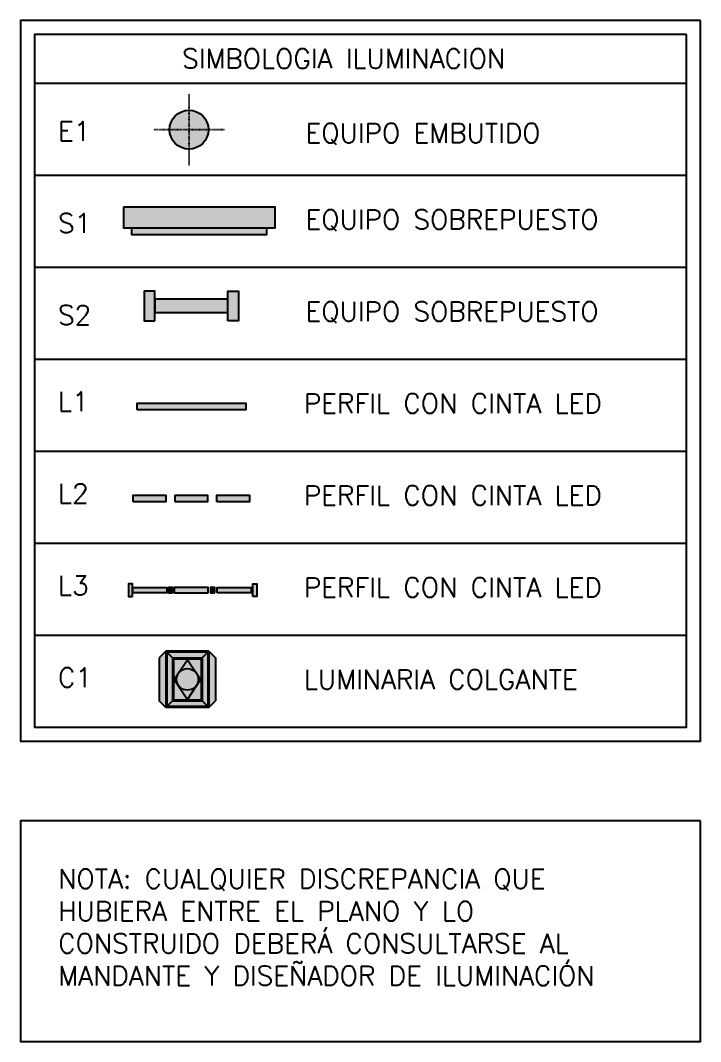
# Model space of a CAD drawing. Header units: millimetres. Extents: x -51650 to -4299, y 104 to 53299.
# Drawn here: x -51650 to -37167, y 9131 to 30867 of the extents above; entities that cross this region are included whole.
import ezdxf

# ---------------------------------------------------------------- set-up
doc = ezdxf.new("R2010")
doc.units = ezdxf.units.MM
doc.header["$LTSCALE"] = 0.3
doc.linetypes.add('ACAD_ISO03W100', pattern=[30, 12, -18])
for name, color, linetype in [('I-EQUIPOS', 150, 'Continuous'), ('I-LINEAS', 8, 'ACAD_ISO03W100'), ('I-TEXT', 4, 'Continuous'), ('Muros', 4, 'Continuous')]:
    doc.layers.add(name, color=color, linetype=linetype)
doc.styles.add('Romans', font='romans.shx')

# ---------------------------------------------------------------- blocks, each defined once
blk = doc.blocks.new('C1')
at = {"layer": 'I-EQUIPOS'}
h = blk.add_hatch(color=254, dxfattribs=at)
h.dxf.hatch_style = 1
h.paths.add_polyline_path([(-8713.4, 2023.9), (-8726, 2011.3), (-8726, 1930.3), (-8713.4, 1917.7), (-8632.4, 1917.7), (-8632.4, 2023.9)])
h.paths.add_polyline_path([(-8619.8, 2011.3), (-8632.4, 2023.9), (-8632.4, 1917.7), (-8619.8, 1930.3)])
for p, q in [((-8713.4, 2023.9), (-8726, 2011.3)), ((-8726, 2011.3), (-8726, 1930.3)), ((-8713.4, 2023.9), (-8713.4, 1917.7)), ((-8632.4, 2023.9), (-8713.4, 2023.9)), ((-8711.6, 2022.1), (-8711.6, 1919.5)), ((-8634.2, 2022.1), (-8711.6, 2022.1)), ((-8700.8, 2011.3), (-8711.6, 2022.1)), ((-8700.8, 2011.3), (-8645, 2011.3)), ((-8700.8, 2010.4), (-8700.8, 1929.4)), ((-8699, 2009.5), (-8646.8, 2009.5)), ((-8699, 2008.6), (-8699, 1931.2)), ((-8646.8, 2008.6), (-8646.8, 1931.2)), ((-8634.2, 2022.1), (-8645, 2011.3)), ((-8645, 2010.4), (-8645, 1929.4)), ((-8634.2, 2022.1), (-8634.2, 1919.5)), ((-8632.4, 2023.9), (-8632.4, 1917.7)), ((-8632.4, 2023.9), (-8619.8, 2011.3)), ((-8619.8, 2011.3), (-8619.8, 1930.3)), ((-8713.4, 1917.7), (-8726, 1930.3)), ((-8700.8, 1930.3), (-8711.6, 1919.5)), ((-8700.8, 1930.3), (-8645, 1930.3)), ((-8699, 1932.1), (-8646.8, 1932.1)), ((-8645, 1930.3), (-8634.2, 1919.5)), ((-8632.4, 1917.7), (-8619.8, 1930.3)), ((-8632.4, 1917.7), (-8713.4, 1917.7)), ((-8634.2, 1919.5), (-8711.6, 1919.5))]:
    blk.add_line(p, q, dxfattribs=at)
blk.add_lwpolyline([(-8647.9, 1970.8), (-8672.9, 2007), (-8697.9, 1970.8), (-8672.9, 1932.9)], close=True, dxfattribs=at)
blk.add_circle((-8672.9, 1970.8), 20.5, dxfattribs=at)

msp = doc.modelspace()

# ---------------------------------------------------------------- hatches: boundary and pattern name
at = {"layer": 'I-EQUIPOS'}
h = msp.add_hatch(color=254, dxfattribs=at)
h.dxf.hatch_style = 1
h.paths.add_polyline_path([(-48059.8, 28127.3, 0.4142136), (-47645.7, 28541.5), (-48059.8, 28541.5)])
h.paths.add_polyline_path([(-48474, 28541.5, 0.4142136), (-48059.8, 28127.3), (-48059.8, 28541.5)])
h.paths.add_polyline_path([(-48059.8, 28955.7, 0.4142136), (-48474, 28541.5), (-48059.8, 28541.5)])
h.paths.add_polyline_path([(-48059.8, 28541.5), (-47645.7, 28541.5, 0.4142136), (-48059.8, 28955.7)])
h = msp.add_hatch(color=254, dxfattribs=at)
h.dxf.hatch_style = 1
h.paths.add_polyline_path([(-46227.6, 26454.1), (-46227.6, 26891.5), (-49457.3, 26891.5), (-49457.3, 26454.1)])
h.paths.add_polyline_path([(-49282.4, 26454.1), (-49282.4, 26313), (-46402.5, 26313), (-46402.5, 26454.1)])
h = msp.add_hatch(color=254, dxfattribs=at)
h.dxf.hatch_style = 1
h.paths.add_polyline_path([(-47003.2, 25102.2), (-47233.2, 25102.2), (-47233.2, 24476.4), (-47003.2, 24476.4)])
h.paths.add_polyline_path([(-48787.9, 25102.2), (-49017.9, 25102.2), (-49017.9, 24476.4), (-48787.9, 24476.4)])
h.paths.add_polyline_path([(-47233.2, 24648), (-47233.2, 24930.6), (-48787.9, 24930.6), (-48787.9, 24648)])
h.paths.add_polyline_path([(-48613, 24648), (-48613, 24648), (-47408.2, 24648), (-47408.2, 24648)], flags=17)
h = msp.add_hatch(color=254, dxfattribs=at)
h.dxf.hatch_style = 1
h.paths.add_polyline_path([(-46853.5, 22577.3), (-46853.5, 22717.2), (-49167.6, 22717.2), (-49167.6, 22577.3)])
h = msp.add_hatch(color=254, dxfattribs=at)
h.dxf.hatch_style = 1
h.paths.add_polyline_path([(-48552.1, 20619.3), (-48552.1, 20759.2), (-49246.3, 20759.2), (-49246.3, 20619.3)])
h = msp.add_hatch(color=254, dxfattribs=at)
h.dxf.hatch_style = 1
h.paths.add_polyline_path([(-47663.5, 20619.3), (-47663.5, 20759.2), (-48357.7, 20759.2), (-48357.7, 20619.3)])
h = msp.add_hatch(color=254, dxfattribs=at)
h.dxf.hatch_style = 1
h.paths.add_polyline_path([(-46774.9, 20619.3), (-46774.9, 20759.2), (-47469.1, 20759.2), (-47469.1, 20619.3)])
h = msp.add_hatch(color=254, dxfattribs=at)
h.dxf.hatch_style = 1
h.paths.add_polyline_path([(-49352, 18602.2), (-49263.9, 18602.2), (-49263.9, 18877), (-49352, 18877)])
h = msp.add_hatch(color=254, dxfattribs=at)
h.dxf.hatch_style = 1
h.paths.add_polyline_path([(-48530.8, 18680.9), (-48530.8, 18798.4), (-49255.2, 18798.4), (-49255.2, 18680.9)])
h = msp.add_hatch(color=254, dxfattribs=at)
h.dxf.hatch_style = 1
h.paths.add_polyline_path([(-48496.9, 18682.5), (-48408.8, 18682.5), (-48408.8, 18796.7), (-48496.9, 18796.7)])
h = msp.add_hatch(color=254, dxfattribs=at)
h.dxf.hatch_style = 1
h.paths.add_polyline_path([(-48374.9, 18680.9), (-48374.9, 18798.4), (-47650.5, 18798.4), (-47650.5, 18680.9)])
h = msp.add_hatch(color=254, dxfattribs=at)
h.dxf.hatch_style = 1
h.paths.add_polyline_path([(-47600.2, 18682.5), (-47512.1, 18682.5), (-47512.1, 18796.7), (-47600.2, 18796.7)])
h = msp.add_hatch(color=254, dxfattribs=at)
h.dxf.hatch_style = 1
h.paths.add_polyline_path([(-46737.4, 18680.9), (-46737.4, 18798.4), (-47461.9, 18798.4), (-47461.9, 18680.9)])
h = msp.add_hatch(color=254, dxfattribs=at)
h.dxf.hatch_style = 1
h.paths.add_polyline_path([(-46616, 18877), (-46704.1, 18877), (-46704.1, 18602.2), (-46616, 18602.2)])
h = msp.add_hatch(color=254, dxfattribs=at)
h.dxf.hatch_style = 1
h.paths.add_polyline_path([(-46616, 18877), (-46704.1, 18877), (-46704.1, 18602.2), (-46616, 18602.2)])

# ---------------------------------------------------------------- linework, layer by layer
at = {"layer": 'I-EQUIPOS', "color": 1, "linetype": 'ACAD_ISO03W100', "ltscale": 0.03}
for points in [[(-48059.8, 27779.3), (-48059.8, 29303.7)], [(-47297.6, 28541.5), (-48822.1, 28541.5)]]:
    msp.add_lwpolyline(points, dxfattribs=at)
at = {"layer": 'I-EQUIPOS'}
for points in [[(-49457.3, 26891.5), (-49457.3, 26454.1), (-46227.6, 26454.1), (-46227.6, 26891.5), (-49457.3, 26891.5)], [(-49282.4, 26454.1), (-49282.4, 26313), (-46402.5, 26313), (-46402.5, 26454.1)], [(-48787.9, 24476.4), (-48787.9, 25102.2), (-49017.9, 25102.2), (-49017.9, 24476.4), (-48787.9, 24476.4)], [(-47233.2, 24476.4), (-47233.2, 25102.2), (-47003.2, 25102.2), (-47003.2, 24476.4), (-47233.2, 24476.4)], [(-48787.9, 24930.6), (-48787.9, 24648), (-47233.2, 24648), (-47233.2, 24930.6), (-48787.9, 24930.6)], [(-48613, 24648), (-48613, 24648), (-47408.2, 24648), (-47408.2, 24648)], [(-49167.6, 22577.3), (-49167.6, 22717.2), (-46853.5, 22717.2), (-46853.5, 22577.3), (-49167.6, 22577.3)], [(-49246.3, 20619.3), (-49246.3, 20759.2), (-48552.1, 20759.2), (-48552.1, 20619.3), (-49246.3, 20619.3)], [(-48357.7, 20619.3), (-48357.7, 20759.2), (-47663.5, 20759.2), (-47663.5, 20619.3), (-48357.7, 20619.3)], [(-47469.1, 20619.3), (-47469.1, 20759.2), (-46774.9, 20759.2), (-46774.9, 20619.3), (-47469.1, 20619.3)], [(-49263.9, 18602.2), (-49263.9, 18877), (-49352, 18877), (-49352, 18602.2), (-49263.9, 18602.2)], [(-49255.2, 18680.9), (-49255.2, 18798.4), (-48530.8, 18798.4), (-48530.8, 18680.9), (-49255.2, 18680.9)], [(-48408.8, 18682.5), (-48408.8, 18796.7), (-48496.9, 18796.7), (-48496.9, 18682.5), (-48408.8, 18682.5)], [(-47650.5, 18680.9), (-47650.5, 18798.4), (-48374.9, 18798.4), (-48374.9, 18680.9), (-47650.5, 18680.9)], [(-47512.1, 18682.5), (-47512.1, 18796.7), (-47600.2, 18796.7), (-47600.2, 18682.5), (-47512.1, 18682.5)], [(-47461.9, 18680.9), (-47461.9, 18798.4), (-46737.4, 18798.4), (-46737.4, 18680.9), (-47461.9, 18680.9)], [(-46704.1, 18602.2), (-46704.1, 18877), (-46616, 18877), (-46616, 18602.2), (-46704.1, 18602.2)], [(-46704.1, 18602.2), (-46704.1, 18877), (-46616, 18877), (-46616, 18602.2), (-46704.1, 18602.2)]]:
    msp.add_lwpolyline(points, dxfattribs=at)
msp.add_circle((-48059.8, 28541.5), 414.2, dxfattribs=at)
at = {"layer": 'I-LINEAS', "color": 1, "linetype": 'Continuous'}
msp.add_lwpolyline([(-37467.4, 30567.3), (-51350, 30567.3), (-51350, 15826), (-37467.4, 15826)], close=True, dxfattribs=at)
for points in [[(-51350, 29531.8), (-37467.4, 29531.8)], [(-51350, 27573.9), (-37467.4, 27573.9)], [(-51350, 25615.9), (-37467.4, 25615.9)], [(-51350, 25615.9), (-37467.4, 25615.9)], [(-51350, 23657.9), (-37467.4, 23657.9)], [(-51350, 21699.9), (-37467.4, 21699.9)], [(-51350, 19741.9), (-37467.4, 19741.9)], [(-51350, 17784), (-37467.4, 17784)]]:
    msp.add_lwpolyline(points, dxfattribs=at)
at = {"layer": 'I-TEXT'}
msp.add_lwpolyline([(-37167.4, 13830.3), (-51650, 13830.3), (-51650, 9131.3), (-37167.4, 9131.3)], close=True, dxfattribs=at)
at = {"layer": 'Muros'}
msp.add_lwpolyline([(-37167.4, 30867.3), (-51650, 30867.3), (-51650, 15526), (-37167.4, 15526)], close=True, dxfattribs=at)

# ---------------------------------------------------------------- block references
at = {"layer": 'I-EQUIPOS', "xscale": 11.26666666665694, "yscale": 11.26666666665694, "zscale": 11.26666666665694}
msp.add_blockref('C1', (49620, -5362.8), dxfattribs=at)

# ---------------------------------------------------------------- texts
at = {"layer": 'I-TEXT', "style": 'Romans'}
for s, p in [('E1', (-50851, 28304.7)), ('S1', (-50851, 26346.7)), ('S2', (-50851, 24388.7)), ('L1', (-50851, 22549.3)), ('L2', (-50851, 20591.3)), ('L3', (-50851, 18633.3)), ('C1', (-50851, 16675.3))]:
    msp.add_text(s, height=412.5, dxfattribs=at).set_placement(p)
at = {"layer": 'I-TEXT', "color": 6, "insert": (-48206, 30260.4), "char_height": 412.5, "attachment_point": 1, "style": 'Romans'}
msp.add_mtext('SIMBOLOGIA ILUMINACION', dxfattribs=at)
at = {"layer": 'I-TEXT', "char_height": 412.5, "attachment_point": 1, "style": 'Romans'}
for s, insert in [('EQUIPO EMBUTIDO', (-45579.4, 28676.6)), ('EQUIPO SOBREPUESTO', (-45579.4, 26837.1)), ('EQUIPO SOBREPUESTO', (-45579.4, 24879.1)), ('PERFIL CON CINTA LED', (-45617.5, 22921.1)), ('PERFIL CON CINTA LED', (-45617.5, 20963.2)), ('PERFIL CON CINTA LED', (-45617.5, 19005.2)), ('LUMINARIA COLGANTE', (-45617.5, 17047.2))]:
    msp.add_mtext(s, dxfattribs=dict(at, insert=insert))
at = {"layer": 'I-TEXT', "insert": (-50845.6, 12802), "char_height": 412.5, "width": 13049.357, "attachment_point": 1, "style": 'Romans'}
msp.add_mtext('NOTA: CUALQUIER DISCREPANCIA QUE HUBIERA ENTRE EL PLANO Y LO CONSTRUIDO DEBERÁ CONSULTARSE AL MANDANTE Y DISEÑADOR DE ILUMINACIÓN', dxfattribs=at)

doc.saveas('drawing.dxf')
